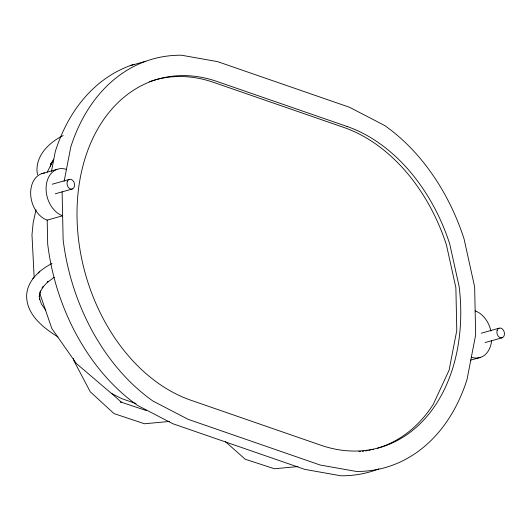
<?xml version="1.0" encoding="UTF-8"?>
<svg xmlns="http://www.w3.org/2000/svg" width="531" height="531" viewBox="0 0 531 531"><rect width="100%" height="100%" fill="white"/><g stroke="black" fill="none" stroke-linecap="round" stroke-linejoin="round"><path stroke-width="0.8" d="M51.454 171.394L55.31 151.454A188.877 138.206 74.3 0 1 134.17 64.297M64.125 181.403L70.756 147.107A188.877 138.206 74.3 0 1 181.416 55.211L217.584 61.629L349.604 107.315L384.796 125.595A188.877 138.206 74.3 0 1 464.028 238.797L474.641 286.879L475.663 334.882L467.021 379.546A188.877 138.206 74.3 0 1 356.361 471.442L320.193 465.03L188.173 419.344L152.981 401.058A188.877 138.206 74.3 0 1 63.136 239.78L62.114 191.771M35.995 209.818L33.188 222.721L31.973 234.782L34.137 276.79M39.526 295.229L39.168 296.856L40.655 290.961L39.885 292.428L43.223 286.72L42.108 287.895L48.381 281.277L47.292 282.426L54.255 277.268M50.392 166.415L51.135 163.468L50.365 164.935L53.704 159.227M47.226 172.137L53.618 159.672M52.011 263.462C39.606 269.834 26.975 280.939 26.636 295.813C26.47 314.724 43.436 327.952 58.012 336.979M32.776 278.768L33.891 277.594M38.225 273.02L39.314 271.872M63.202 135.578C48.527 142.567 33.997 157.216 37.509 174.745M52.211 184.224L69.242 179.412M481.305 333.202L499.113 328.178M130.307 65.605L145.753 61.264M41.564 173.717L57.009 169.369M55.304 193.782L72.349 189.003M44.604 173.006A24.439 17.888 74.3 0 0 30.692 194.718A24.439 17.888 74.3 0 0 47.186 220.119L62.625 215.772A24.439 17.888 74.3 0 1 46.184 186.255A24.439 17.888 74.3 0 1 66.435 169.435M485.175 342.541L502.213 337.769M470.731 360.111L480.767 357.283M169.654 421.428L144.439 423.765L113.999 413.583L90.297 391.845L74.061 361.08L73.305 358.438M297.971 466.57L274.427 468.754L245.209 459.235L225.37 441.613M146.37 410.576L120.537 401.96L121.752 402.624L111.444 393.239M136.042 403.593L121.944 398.715L111.543 393.537L76.285 363.436L51.819 328.516L39.739 293.212M45.779 310.237L41.524 304.203L39.573 298.807M39.533 295.07L39.812 299.61M47.186 220.119L47.697 244.121A188.877 138.206 74.3 0 0 137.536 405.405L172.734 423.685L304.748 469.371L340.922 475.789A188.877 138.206 74.3 0 0 378.822 468.9M149.596 81.635A168.135 123.033 74.3 0 1 213.688 82.398L343.676 127.387A168.135 123.033 74.3 0 1 446.425 244.891L455.877 287.689L456.786 330.428L449.093 370.187L433.323 404.257A168.135 123.033 74.3 0 1 383.083 446.332M491.593 340.398A24.439 17.888 74.3 0 1 471.342 357.217M475.152 310.881A24.439 17.888 74.3 0 1 490.923 331.045M373.678 449.253A168.135 123.033 74.3 0 1 372.065 449.638M370.446 450.003A168.135 123.033 74.3 0 1 368.819 450.328M367.18 450.633A168.135 123.033 74.3 0 1 365.534 450.905M363.888 451.144A168.135 123.033 74.3 0 1 362.235 451.357M360.576 451.536A168.135 123.033 74.3 0 1 358.91 451.689M382.333 446.604A168.135 123.033 74.3 0 1 380.787 447.148M379.234 447.666A168.135 123.033 74.3 0 1 377.66 448.151M346.989 126.451L216.993 81.469A168.135 123.033 74.3 0 0 77.685 197.16A168.135 123.033 74.3 0 0 190.788 400.201L320.784 445.19A168.135 123.033 74.3 0 0 459.182 286.76L449.737 243.961A168.135 123.033 74.3 0 0 346.989 126.451M497.109 330.468A5.044 3.69 74.3 0 0 501.264 337.928A5.044 3.69 74.3 0 0 503.62 330.514A5.044 3.69 74.3 0 0 497.109 330.468M67.238 181.702A5.044 3.69 74.3 0 0 71.393 189.162A5.044 3.69 74.3 0 0 73.749 181.755A5.044 3.69 74.3 0 0 67.238 181.702"/></g></svg>
